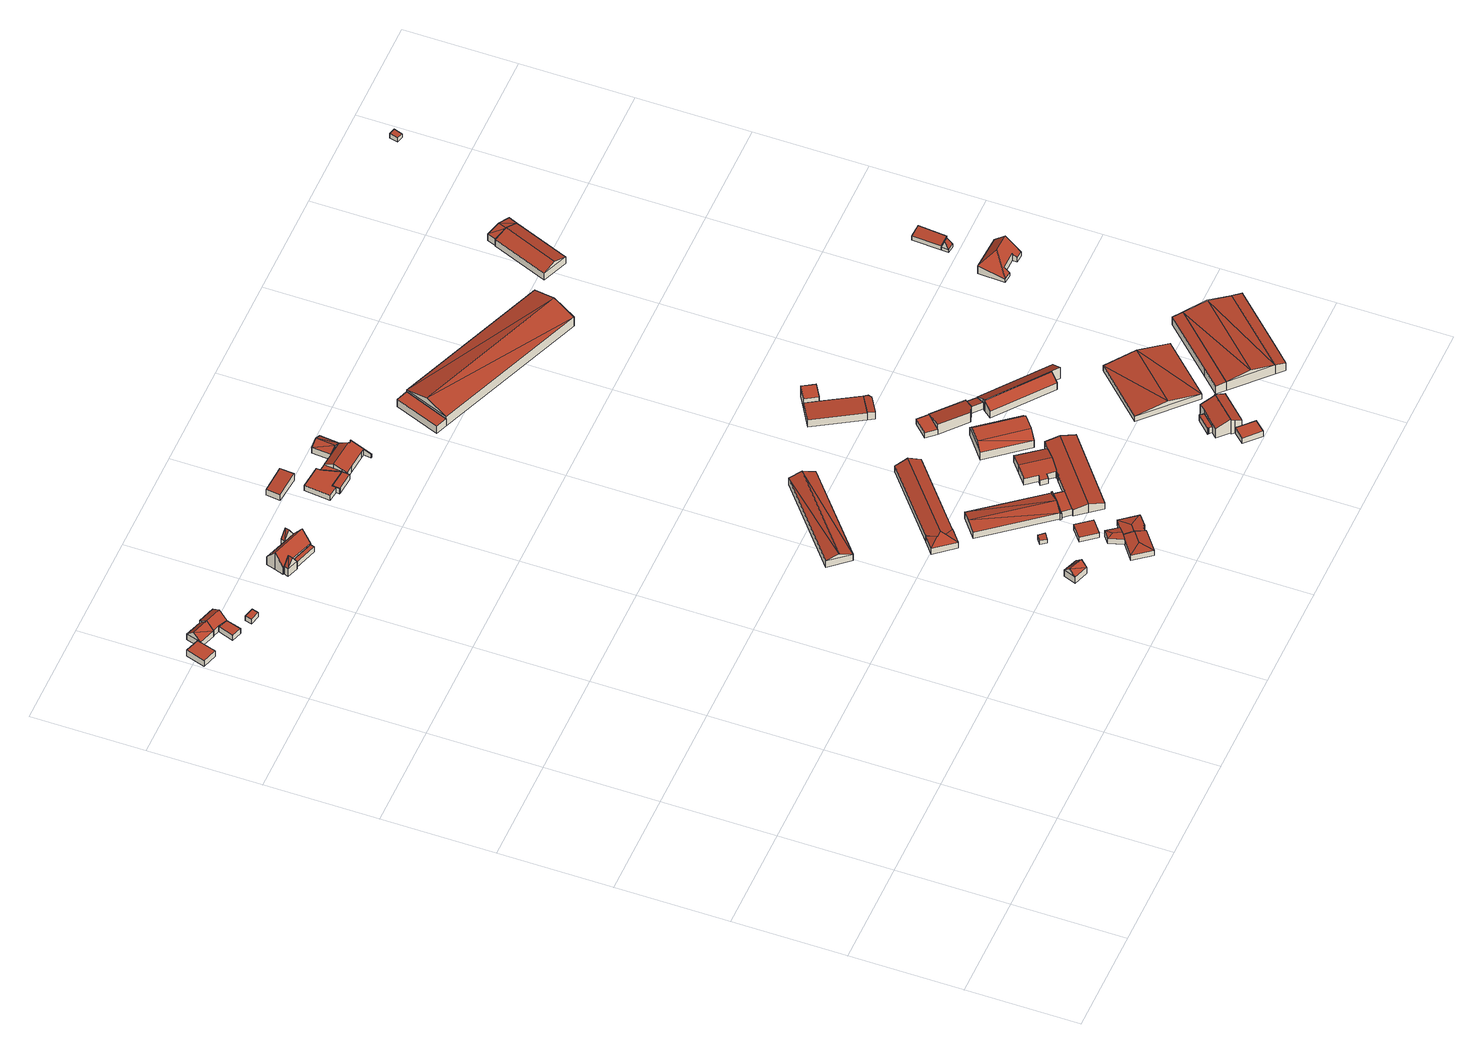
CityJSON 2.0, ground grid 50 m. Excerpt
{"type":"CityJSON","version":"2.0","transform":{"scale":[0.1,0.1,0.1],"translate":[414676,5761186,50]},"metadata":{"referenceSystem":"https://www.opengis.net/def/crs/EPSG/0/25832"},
"CityObjects":{
"building1":{"type":"Building","attributes":{"Gemeindeschluessel":"05570044","Geometrietyp2DReferenz":"3000","function":"31001_2460","roofType":"1000","measuredHeight":3.41},"geometry":[{"type":"Solid","lod":"2","boundaries":[[[[0,1,2,3]],[[4,5,1,0]],[[6,7,5,4]],[[8,9,7,6]],[[10,11,9,8]],[[3,2,11,10]],[[8,6,4,0,3,10]],[[1,5,7,9,11,2]]]],"semantics":{"surfaces":[{"type":"WallSurface"},{"type":"RoofSurface"},{"type":"GroundSurface"}],"values":[[0,0,0,0,0,0,1,2]]}}]},
"building2":{"type":"Building","attributes":{"Gemeindeschluessel":"05570044","Geometrietyp2DReferenz":"3000","function":"31001_1000","roofType":"5000","measuredHeight":6.59},"address":[{"country":"Germany","locality":"Telgte","thoroughfareNumber":"64","thoroughfareName":"August-Winkhaus-Straße"}],"geometry":[{"type":"Solid","lod":"2","boundaries":[[[[12,13,14,15]],[[16,17,13,12]],[[18,19,17,16]],[[20,21,19,18]],[[22,23,21,20]],[[15,14,23,22]],[[12,24,25,16]],[[25,24,18]],[[26,22,20,18,24]],[[26,24,12,15]],[[26,15,22]],[[25,18,16]],[[13,17,19,21,23,14]]]],"semantics":{"surfaces":[{"type":"WallSurface"},{"type":"RoofSurface"},{"type":"GroundSurface"}],"values":[[0,0,0,0,0,0,1,1,1,0,0,0,2]]}}]},
"building3":{"type":"Building","attributes":{"Gemeindeschluessel":"05570044","Geometrietyp2DReferenz":"3000","function":"31001_2460","roofType":"1000","measuredHeight":2.82},"geometry":[{"type":"Solid","lod":"2","boundaries":[[[[27,28,29,30]],[[31,32,28,27]],[[33,34,32,31]],[[30,29,34,33]],[[31,27,30,33]],[[28,32,34,29]]]],"semantics":{"surfaces":[{"type":"WallSurface"},{"type":"RoofSurface"},{"type":"GroundSurface"}],"values":[[0,0,0,0,1,2]]}}]},
"building4":{"type":"Building","attributes":{"Gemeindeschluessel":"05570044","Geometrietyp2DReferenz":"3000","function":"31001_1000","roofType":"5000","measuredHeight":6.32},"geometry":[{"type":"Solid","lod":"2","boundaries":[[[[35,36,37,18]],[[38,39,36,35]],[[31,40,39,38]],[[41,42,40,31]],[[18,37,42,41]],[[38,35,43,44]],[[31,44,43,18,41]],[[38,44,31]],[[18,43,35]],[[36,39,40,42,37]]]],"semantics":{"surfaces":[{"type":"WallSurface"},{"type":"RoofSurface"},{"type":"GroundSurface"}],"values":[[0,0,0,0,0,1,1,0,0,2]]}}]},
"building5":{"type":"Building","attributes":{"Gemeindeschluessel":"05570044","Geometrietyp2DReferenz":"3000","function":"31001_9998","roofType":"1000","measuredHeight":2.56},"geometry":[{"type":"Solid","lod":"2","boundaries":[[[[45,46,47,48]],[[49,50,46,45]],[[51,52,50,49]],[[48,47,52,51]],[[49,45,48,51]],[[46,50,52,47]]]],"semantics":{"surfaces":[{"type":"WallSurface"},{"type":"RoofSurface"},{"type":"GroundSurface"}],"values":[[0,0,0,0,1,2]]}}]},
"building6":{"type":"Building","attributes":{"Gemeindeschluessel":"05570044","Geometrietyp2DReferenz":"3000","function":"51009_1610","roofType":"1000","measuredHeight":3.06},"geometry":[{"type":"Solid","lod":"2","boundaries":[[[[53,54,55,56]],[[57,58,54,53]],[[59,60,58,57]],[[56,55,60,59]],[[57,53,56,59]],[[54,58,60,55]]]],"semantics":{"surfaces":[{"type":"WallSurface"},{"type":"RoofSurface"},{"type":"GroundSurface"}],"values":[[0,0,0,0,1,2]]}}]},
"building7":{"type":"Building","attributes":{"Gemeindeschluessel":"05570044","Geometrietyp2DReferenz":"3000","function":"31001_1000"},"address":[{"country":"Germany","locality":"Telgte","thoroughfareNumber":"62","thoroughfareName":"August-Winkhaus-Straße"}],"children":["building7-1","building7-2","building7-3"]},
"building7-1":{"type":"BuildingPart","attributes":{"roofType":"3100","measuredHeight":8.66},"parents":["building7"],"geometry":[{"type":"Solid","lod":"2","boundaries":[[[[61,62,63,64]],[[65,66,62,61]],[[67,68,66,65]],[[61,69,65]],[[67,70,64]],[[64,70,69]],[[69,61,64]],[[70,67,65]],[[65,69,70]],[[62,66,68,63]],[[68,67,64,63]]]],"semantics":{"surfaces":[{"type":"WallSurface"},{"type":"RoofSurface"},{"type":"GroundSurface"},{"type":"ClosureSurface"}],"values":[[0,0,0,0,0,1,1,1,1,2,3]]}}]},
"building7-2":{"type":"BuildingPart","attributes":{"roofType":"3100","measuredHeight":8.76},"parents":["building7"],"geometry":[{"type":"Solid","lod":"2","boundaries":[[[[71,72,73,74]],[[75,76,72,71]],[[77,78,79,76,75]],[[73,80,74]],[[81,71,74]],[[74,82,81]],[[75,81,82]],[[82,77,75]],[[81,75,71]],[[74,77,82]],[[72,76,79,73]],[[78,77,74,80]],[[73,79,78,80]]]],"semantics":{"surfaces":[{"type":"WallSurface"},{"type":"RoofSurface"},{"type":"GroundSurface"},{"type":"ClosureSurface"}],"values":[[0,0,0,0,1,1,1,1,0,0,2,0,3]]}}]},
"building7-3":{"type":"BuildingPart","attributes":{"roofType":"3100","measuredHeight":9.69},"parents":["building7"],"geometry":[{"type":"Solid","lod":"2","boundaries":[[[[83,84,68,67]],[[85,86,84,83]],[[87,88,86,85]],[[80,73,88,87]],[[89,90,79,78]],[[91,92,90,89]],[[93,94,92,91]],[[95,63,94,93]],[[64,63,95]],[[89,78,80,87,85,91]],[[83,67,64,95,93,91,85]],[[68,84,86,88,73,79,90,92,94,63]],[[68,63,64,67]],[[73,80,78,79]]]],"semantics":{"surfaces":[{"type":"WallSurface"},{"type":"RoofSurface"},{"type":"GroundSurface"},{"type":"ClosureSurface"}],"values":[[0,0,0,0,0,0,0,0,0,1,1,2,3,3]]}}]},
"building8":{"type":"Building","attributes":{"Gemeindeschluessel":"05570044","Geometrietyp2DReferenz":"3000","function":"31001_9998","roofType":"3100","measuredHeight":6.33},"geometry":[{"type":"Solid","lod":"2","boundaries":[[[[96,97,98,99]],[[100,101,97,96]],[[102,103,101,100]],[[99,98,103,102]],[[96,104,100]],[[102,105,99]],[[104,96,99]],[[99,105,104]],[[100,104,105]],[[105,102,100]],[[97,101,103,98]]]],"semantics":{"surfaces":[{"type":"WallSurface"},{"type":"RoofSurface"},{"type":"GroundSurface"}],"values":[[0,0,0,0,0,0,1,1,1,1,2]]}}]},
"building9":{"type":"Building","attributes":{"Gemeindeschluessel":"05570044","Geometrietyp2DReferenz":"3000","function":"31001_2700","roofType":"2100","measuredHeight":2.49},"geometry":[{"type":"Solid","lod":"2","boundaries":[[[[106,107,108,109]],[[110,111,107,106]],[[112,113,111,110]],[[109,108,113,112]],[[110,106,109,112]],[[107,111,113,108]]]],"semantics":{"surfaces":[{"type":"WallSurface"},{"type":"RoofSurface"},{"type":"GroundSurface"}],"values":[[0,0,0,0,1,2]]}}]},
"building10":{"type":"Building","attributes":{"Gemeindeschluessel":"05570044","Geometrietyp2DReferenz":"3000","function":"31001_2700","roofType":"3100","measuredHeight":5.99},"geometry":[{"type":"Solid","lod":"2","boundaries":[[[[114,115,116,117]],[[118,119,115,114]],[[120,121,119,118]],[[117,116,121,120]],[[114,122,118]],[[120,123,117]],[[123,122,114]],[[114,117,123]],[[120,118,122]],[[122,123,120]],[[115,119,121,116]]]],"semantics":{"surfaces":[{"type":"WallSurface"},{"type":"RoofSurface"},{"type":"GroundSurface"}],"values":[[0,0,0,0,0,0,1,1,1,1,2]]}}]},
"building11":{"type":"Building","attributes":{"Gemeindeschluessel":"05570044","Geometrietyp2DReferenz":"3000","function":"51009_1611","roofType":"2100","measuredHeight":4.03},"geometry":[{"type":"Solid","lod":"2","boundaries":[[[[124,125,126,127]],[[128,129,125,124]],[[130,131,129,128]],[[127,126,131,130]],[[128,124,127,130]],[[125,129,131,126]]]],"semantics":{"surfaces":[{"type":"WallSurface"},{"type":"RoofSurface"},{"type":"GroundSurface"}],"values":[[0,0,0,0,1,2]]}}]},
"building12":{"type":"Building","attributes":{"Gemeindeschluessel":"05570044","Geometrietyp2DReferenz":"3000","function":"31001_1000"},"children":["building12-1","building12-2","building12-3"]},
"building12-1":{"type":"BuildingPart","attributes":{"roofType":"5000","measuredHeight":3.95},"parents":["building12"],"geometry":[{"type":"Solid","lod":"2","boundaries":[[[[132,133,134,135]],[[136,137,133,132]],[[138,139,137,136]],[[140,141,142,143]],[[144,145,141,140]],[[146,147,145,144]],[[148,149,147,146]],[[135,134,149,148]],[[140,150,144]],[[143,151,152,150,140]],[[153,154,138,136,132,135,148,146,144,150,152]],[[133,137,139,155,156,157,142,141,145,147,149,134]],[[155,154,153,152,156]],[[139,138,154,155]],[[152,151,157,156]],[[142,157,151,143]]]],"semantics":{"surfaces":[{"type":"WallSurface"},{"type":"RoofSurface"},{"type":"GroundSurface"},{"type":"ClosureSurface"}],"values":[[0,0,0,0,0,0,0,0,1,1,1,2,3,3,3,3]]}}]},
"building12-2":{"type":"BuildingPart","attributes":{"roofType":"5000","measuredHeight":3.8},"parents":["building12"],"geometry":[{"type":"Solid","lod":"2","boundaries":[[[[158,159,160,161]],[[162,163,159,158]],[[143,142,163,162]],[[143,162,164,165]],[[162,158,164]],[[161,165,164,158]],[[165,161,151,143]],[[159,163,142,157,160]],[[142,143,151,157]],[[160,157,151,161]]]],"semantics":{"surfaces":[{"type":"WallSurface"},{"type":"RoofSurface"},{"type":"GroundSurface"},{"type":"ClosureSurface"}],"values":[[0,0,0,1,1,1,0,2,3,3]]}}]},
"building12-3":{"type":"BuildingPart","attributes":{"roofType":"5000","measuredHeight":3.94},"parents":["building12"],"geometry":[{"type":"Solid","lod":"2","boundaries":[[[[166,167,139,138,168]],[[169,170,167,166]],[[171,172,170,169]],[[173,160,172,171]],[[161,160,173]],[[169,174,171]],[[166,168,154,174,169]],[[153,152,151,161,173,171,174,154]],[[156,155,139,167,170,172,160,157]],[[156,152,153,154,155]],[[157,151,152,156]],[[138,154,168]],[[154,138,139,155]],[[161,151,157,160]]]],"semantics":{"surfaces":[{"type":"WallSurface"},{"type":"RoofSurface"},{"type":"GroundSurface"},{"type":"ClosureSurface"}],"values":[[0,0,0,0,0,1,1,1,2,3,3,0,3,3]]}}]},
"building13":{"type":"Building","attributes":{"Gemeindeschluessel":"05570044","Geometrietyp2DReferenz":"3000","function":"31001_2460","roofType":"1000","measuredHeight":3.07},"geometry":[{"type":"Solid","lod":"2","boundaries":[[[[175,176,177,178]],[[179,180,176,175]],[[181,182,180,179]],[[183,184,182,181]],[[185,186,184,183]],[[187,188,186,185]],[[189,190,188,187]],[[191,192,190,189]],[[178,177,192,191]],[[189,187,185,183,181,179,175,178,191]],[[176,180,182,184,186,188,190,192,177]]]],"semantics":{"surfaces":[{"type":"WallSurface"},{"type":"RoofSurface"},{"type":"GroundSurface"}],"values":[[0,0,0,0,0,0,0,0,0,1,2]]}}]},
"building14":{"type":"Building","attributes":{"Gemeindeschluessel":"05570044","Geometrietyp2DReferenz":"3000","function":"31001_9998","roofType":"1000","measuredHeight":2.88},"geometry":[{"type":"Solid","lod":"2","boundaries":[[[[193,194,195,196]],[[197,198,194,193]],[[199,200,198,197]],[[201,202,200,199]],[[196,195,202,201]],[[199,197,193,196,201]],[[194,198,200,202,195]]]],"semantics":{"surfaces":[{"type":"WallSurface"},{"type":"RoofSurface"},{"type":"GroundSurface"}],"values":[[0,0,0,0,0,1,2]]}}]},
"building15":{"type":"Building","attributes":{"Gemeindeschluessel":"05570044","Geometrietyp2DReferenz":"3000","function":"31001_2460","roofType":"2100","measuredHeight":3.05},"geometry":[{"type":"Solid","lod":"2","boundaries":[[[[203,204,205,206]],[[207,208,204,203]],[[209,210,208,207]],[[206,205,210,209]],[[207,203,206,209]],[[204,208,210,205]]]],"semantics":{"surfaces":[{"type":"WallSurface"},{"type":"RoofSurface"},{"type":"GroundSurface"}],"values":[[0,0,0,0,1,2]]}}]},
"building16":{"type":"Building","attributes":{"Gemeindeschluessel":"05570044","Geometrietyp2DReferenz":"3000","function":"31001_3050","roofType":"5000","measuredHeight":4.79},"geometry":[{"type":"Solid","lod":"2","boundaries":[[[[211,212,213,214]],[[215,216,212,211]],[[217,218,216,215]],[[219,220,218,217]],[[221,222,220,219]],[[223,224,222,221]],[[225,226,224,223]],[[227,228,226,225]],[[229,230,228,227]],[[214,213,230,229]],[[217,214,231]],[[217,231,232]],[[232,219,217]],[[211,214,217]],[[217,215,211]],[[227,225,223]],[[229,227,223]],[[231,229,223]],[[231,223,221]],[[221,232,231]],[[229,231,214]],[[219,232,221]],[[212,216,218,220,222,224,226,228,230,213]]]],"semantics":{"surfaces":[{"type":"WallSurface"},{"type":"RoofSurface"},{"type":"GroundSurface"}],"values":[[0,0,0,0,0,0,0,0,0,0,1,1,1,1,1,1,1,1,1,1,0,0,2]]}}]},
"building17":{"type":"Building","attributes":{"Gemeindeschluessel":"05570044","Geometrietyp2DReferenz":"3000","function":"31001_2700","roofType":"5000","measuredHeight":6.03},"geometry":[{"type":"Solid","lod":"2","boundaries":[[[[233,234,235,236]],[[237,238,234,233]],[[239,240,238,237]],[[241,242,240,239]],[[243,244,242,241]],[[245,246,244,243]],[[247,248,246,245]],[[236,235,248,247]],[[247,245,249]],[[250,251,252,249,245,243,253]],[[243,241,253]],[[253,241,239,250]],[[251,250,239,237,254]],[[237,233,254]],[[251,254,233,236,252]],[[252,236,247,249]],[[234,238,240,242,244,246,248,235]]]],"semantics":{"surfaces":[{"type":"WallSurface"},{"type":"RoofSurface"},{"type":"GroundSurface"}],"values":[[0,0,0,0,0,0,0,0,1,1,1,1,1,0,1,1,2]]}}]},
"building18":{"type":"Building","attributes":{"Gemeindeschluessel":"05570044","Geometrietyp2DReferenz":"3000","function":"31001_1000"},"address":[{"country":"Germany","locality":"Telgte","thoroughfareNumber":"60","thoroughfareName":"August-Winkhaus-Straße"}],"children":["building18-1","building18-2","building18-3"]},
"building18-1":{"type":"BuildingPart","attributes":{"roofType":"1000","measuredHeight":3.08},"parents":["building18"],"geometry":[{"type":"Solid","lod":"2","boundaries":[[[[255,256,257,258]],[[259,260,256,255]],[[255,258,261,259]],[[256,260,262,257]],[[262,261,258,257]],[[260,259,261,262]]]],"semantics":{"surfaces":[{"type":"WallSurface"},{"type":"RoofSurface"},{"type":"GroundSurface"},{"type":"ClosureSurface"}],"values":[[0,0,1,2,3,3]]}}]},
"building18-2":{"type":"BuildingPart","attributes":{"roofType":"3100","measuredHeight":5.7},"parents":["building18"],"geometry":[{"type":"Solid","lod":"2","boundaries":[[[[263,264,265,266]],[[267,268,264,263]],[[269,270,268,267]],[[271,272,270,269]],[[273,274,272,271]],[[275,276,274,273]],[[277,278,276,275]],[[279,280,278,277]],[[281,258,257,280,279]],[[282,283,284,260,259,285]],[[286,287,288,289,290]],[[291,292,287,286]],[[293,294,292,291]],[[266,265,294,293]],[[290,295,296,282,285,297,286]],[[281,279,277,275,273,271,269,267,263,266,293,291,286,297]],[[264,268,270,272,274,276,278,280,257,262,260,284,288,287,292,294,265]],[[258,281,297,261]],[[257,258,261,262]],[[259,261,297,285]],[[261,259,260,262]],[[295,290,289]],[[282,296,283]],[[288,284,283,289]],[[283,296,295,289]]]],"semantics":{"surfaces":[{"type":"WallSurface"},{"type":"RoofSurface"},{"type":"GroundSurface"},{"type":"ClosureSurface"}],"values":[[0,0,0,0,0,0,0,0,0,0,0,0,0,0,1,1,2,0,3,0,3,0,0,3,3]]}}]},
"building18-3":{"type":"BuildingPart","attributes":{"roofType":"3100","measuredHeight":5.24},"parents":["building18"],"geometry":[{"type":"Solid","lod":"2","boundaries":[[[[298,299,284,283]],[[300,301,299,298]],[[289,288,301,300]],[[298,302,300]],[[303,302,298]],[[298,283,296,303]],[[289,300,302]],[[302,303,295,289]],[[299,301,288,284]],[[288,289,283,284]],[[296,295,303]],[[296,283,289,295]]]],"semantics":{"surfaces":[{"type":"WallSurface"},{"type":"RoofSurface"},{"type":"GroundSurface"},{"type":"ClosureSurface"}],"values":[[0,0,0,0,1,1,1,1,2,3,0,3]]}}]},
"building19":{"type":"Building","attributes":{"Gemeindeschluessel":"05570044","Geometrietyp2DReferenz":"3000","function":"31001_3050"},"children":["building19-1","building19-2","building19-3"]},
"building19-1":{"type":"BuildingPart","attributes":{"roofType":"3100","measuredHeight":4.88},"parents":["building19"],"geometry":[{"type":"Solid","lod":"2","boundaries":[[[[304,305,306,307,308]],[[309,310,305,304]],[[311,312,313,310,309]],[[314,315,316]],[[317,318,314,316]],[[319,320,318,317]],[[321,322,320,319]],[[323,324,322,321]],[[325,326,324,323]],[[327,328,326,325]],[[329,330,331,328,327]],[[323,321,319,325]],[[317,316,332,333,334,311,309,304,308,329,327,325,319]],[[305,310,313,335,314,318,320,322,324,326,328,331,306]],[[332,316,315]],[[312,311,334]],[[313,312,334,333,335]],[[314,335,333,332,315]],[[330,329,308,307]],[[306,331,330,307]]]],"semantics":{"surfaces":[{"type":"WallSurface"},{"type":"RoofSurface"},{"type":"GroundSurface"},{"type":"ClosureSurface"}],"values":[[0,0,0,0,0,0,0,0,0,0,0,1,1,2,0,0,3,3,0,3]]}}]},
"building19-2":{"type":"BuildingPart","attributes":{"roofType":"1000","measuredHeight":3.38},"parents":["building19"],"geometry":[{"type":"Solid","lod":"2","boundaries":[[[[336,230,213,337]],[[338,305,230,336]],[[307,306,305,338]],[[337,213,331,330]],[[307,338,336,337,330]],[[230,305,306,331,213]],[[306,307,330,331]]]],"semantics":{"surfaces":[{"type":"WallSurface"},{"type":"RoofSurface"},{"type":"GroundSurface"},{"type":"ClosureSurface"}],"values":[[0,0,0,0,1,2,3]]}}]},
"building19-3":{"type":"BuildingPart","attributes":{"roofType":"3100","measuredHeight":4.85},"parents":["building19"],"geometry":[{"type":"Solid","lod":"2","boundaries":[[[[339,310,313,312]],[[340,341,310,339]],[[342,343,341,340]],[[344,345,343,342]],[[346,347,345,344]],[[348,349,347,346]],[[350,351,349,348]],[[352,353,351,350]],[[354,355,353,352]],[[356,357,355,354]],[[358,359,357,356]],[[360,361,359,358]],[[315,314,361,360]],[[356,354,352,350,348,346,344,342,340,339,312,334,362,358]],[[332,315,360,358,362]],[[313,310,341,343,345,347,349,351,353,355,357,359,361,314,335]],[[333,362,334]],[[313,335,333,334,312]],[[332,362,333]],[[315,332,333,335,314]]]],"semantics":{"surfaces":[{"type":"WallSurface"},{"type":"RoofSurface"},{"type":"GroundSurface"},{"type":"ClosureSurface"}],"values":[[0,0,0,0,0,0,0,0,0,0,0,0,0,1,1,2,0,3,0,3]]}}]},
"building20":{"type":"Building","attributes":{"Gemeindeschluessel":"05570044","Geometrietyp2DReferenz":"3000","function":"51009_1610","roofType":"1000","measuredHeight":4.1},"geometry":[{"type":"Solid","lod":"2","boundaries":[[[[363,364,365,366]],[[367,368,364,363]],[[369,370,368,367]],[[366,365,370,369]],[[367,363,366,369]],[[364,368,370,365]]]],"semantics":{"surfaces":[{"type":"WallSurface"},{"type":"RoofSurface"},{"type":"GroundSurface"}],"values":[[0,0,0,0,1,2]]}}]},
"building21":{"type":"Building","attributes":{"Gemeindeschluessel":"05570044","Geometrietyp2DReferenz":"3000","function":"31001_2700","roofType":"9999","measuredHeight":7.47},"geometry":[{"type":"Solid","lod":"2","boundaries":[[[[371,372,373,374]],[[375,376,372,371]],[[377,378,376,375]],[[374,373,378,377]],[[379,371,374]],[[374,380,379]],[[371,379,381,375]],[[375,381,382]],[[382,377,375]],[[377,382,380,374]],[[379,380,382,381]],[[372,376,378,373]]]],"semantics":{"surfaces":[{"type":"WallSurface"},{"type":"RoofSurface"},{"type":"GroundSurface"}],"values":[[0,0,0,0,1,1,0,1,1,0,1,2]]}}]},
"building22":{"type":"Building","attributes":{"Gemeindeschluessel":"05570044","Geometrietyp2DReferenz":"3000","function":"31001_2700","roofType":"1000","measuredHeight":2.94},"geometry":[{"type":"Solid","lod":"2","boundaries":[[[[383,384,385,386]],[[387,388,384,383]],[[389,390,388,387]],[[386,385,390,389]],[[387,383,386,389]],[[384,388,390,385]]]],"semantics":{"surfaces":[{"type":"WallSurface"},{"type":"RoofSurface"},{"type":"GroundSurface"}],"values":[[0,0,0,0,1,2]]}}]},
"building23":{"type":"Building","attributes":{"Gemeindeschluessel":"05570044","Geometrietyp2DReferenz":"3000","function":"31001_2700","roofType":"2100","measuredHeight":4.25},"geometry":[{"type":"Solid","lod":"2","boundaries":[[[[391,392,393,394]],[[395,396,392,391]],[[397,398,396,395]],[[399,400,398,397]],[[394,393,400,399]],[[397,395,391,394,399]],[[392,396,398,400,393]]]],"semantics":{"surfaces":[{"type":"WallSurface"},{"type":"RoofSurface"},{"type":"GroundSurface"}],"values":[[0,0,0,0,0,1,2]]}}]},
"building24":{"type":"Building","attributes":{"Gemeindeschluessel":"05570044","Geometrietyp2DReferenz":"3000","function":"31001_2700","roofType":"2100","measuredHeight":5.75},"geometry":[{"type":"Solid","lod":"2","boundaries":[[[[401,390,385,402]],[[403,404,390,401]],[[405,406,404,403]],[[407,408,406,405]],[[409,410,408,407]],[[402,385,410,409]],[[407,405,403,401,402,409]],[[390,404,406,408,410,385]]]],"semantics":{"surfaces":[{"type":"WallSurface"},{"type":"RoofSurface"},{"type":"GroundSurface"}],"values":[[0,0,0,0,0,0,1,2]]}}]},
"building25":{"type":"Building","attributes":{"Gemeindeschluessel":"05570044","Geometrietyp2DReferenz":"3000","function":"31001_2700","roofType":"2100","measuredHeight":4.27},"geometry":[{"type":"Solid","lod":"2","boundaries":[[[[411,400,412,413]],[[397,398,400,411]],[[414,415,398,397]],[[416,417,415,414]],[[413,412,417,416]],[[414,397,411,413,416]],[[400,398,415,417,412]]]],"semantics":{"surfaces":[{"type":"WallSurface"},{"type":"RoofSurface"},{"type":"GroundSurface"}],"values":[[0,0,0,0,0,1,2]]}}]},
"building26":{"type":"Building","attributes":{"Gemeindeschluessel":"05570044","Geometrietyp2DReferenz":"3000","function":"31001_9998","roofType":"1000","measuredHeight":3.1},"geometry":[{"type":"Solid","lod":"2","boundaries":[[[[418,419,420,421]],[[422,423,419,418]],[[424,425,423,422]],[[426,427,425,424]],[[421,420,427,426]],[[424,422,418,421,426]],[[419,423,425,427,420]]]],"semantics":{"surfaces":[{"type":"WallSurface"},{"type":"RoofSurface"},{"type":"GroundSurface"}],"values":[[0,0,0,0,0,1,2]]}}]},
"building27":{"type":"Building","attributes":{"Gemeindeschluessel":"05570044","Geometrietyp2DReferenz":"3000","function":"31001_2700","roofType":"1000","measuredHeight":5.97},"geometry":[{"type":"Solid","lod":"2","boundaries":[[[[428,429,430,431]],[[432,433,429,428]],[[434,435,433,432]],[[431,430,435,434]],[[434,432,428,431]],[[429,433,435,430]]]],"semantics":{"surfaces":[{"type":"WallSurface"},{"type":"RoofSurface"},{"type":"GroundSurface"}],"values":[[0,0,0,0,1,2]]}}]},
"building28":{"type":"Building","attributes":{"Gemeindeschluessel":"05570044","Geometrietyp2DReferenz":"3000","function":"31001_2700","roofType":"2100","measuredHeight":3.79},"geometry":[{"type":"Solid","lod":"2","boundaries":[[[[436,437,438,439]],[[440,441,437,436]],[[442,443,441,440]],[[444,445,443,442]],[[439,438,445,444]],[[442,440,436,439,444]],[[437,441,443,445,438]]]],"semantics":{"surfaces":[{"type":"WallSurface"},{"type":"RoofSurface"},{"type":"GroundSurface"}],"values":[[0,0,0,0,0,1,2]]}}]},
"building29":{"type":"Building","attributes":{"Gemeindeschluessel":"05570044","Geometrietyp2DReferenz":"3000","function":"31001_2000"},"address":[{"country":"Germany","locality":"Telgte","thoroughfareNumber":"35","thoroughfareName":"Kiebitzpohl"}],"children":["building29-1","building29-2","building29-3"]},
"building29-1":{"type":"BuildingPart","attributes":{"roofType":"1000","measuredHeight":3.46},"parents":["building29"],"geometry":[{"type":"Solid","lod":"2","boundaries":[[[[446,447,448,449]],[[450,451,447,446]],[[452,453,451,450]],[[454,455,456,457]],[[458,459,455,454]],[[460,461,459,458]],[[449,448,461,460]],[[458,454,457,452,450,446,449,460]],[[447,451,453,456,455,459,461,448]],[[453,452,457,456]]]],"semantics":{"surfaces":[{"type":"WallSurface"},{"type":"RoofSurface"},{"type":"GroundSurface"},{"type":"ClosureSurface"}],"values":[[0,0,0,0,0,0,0,1,2,3]]}}]},
"building29-2":{"type":"BuildingPart","attributes":{"roofType":"2100","measuredHeight":7.88},"parents":["building29"],"geometry":[{"type":"Solid","lod":"2","boundaries":[[[[462,463,464,465]],[[466,467,463,462]],[[468,469,467,466]],[[470,471,469,468]],[[472,473,471,470]],[[468,466,462,465,474,472,470]],[[475,464,463,467,469,471,473]],[[475,474,465,464]],[[473,472,474,475]]]],"semantics":{"surfaces":[{"type":"WallSurface"},{"type":"RoofSurface"},{"type":"GroundSurface"},{"type":"ClosureSurface"}],"values":[[0,0,0,0,0,1,2,0,3]]}}]},
"building29-3":{"type":"BuildingPart","attributes":{"roofType":"2100","measuredHeight":8.11},"parents":["building29"],"geometry":[{"type":"Solid","lod":"2","boundaries":[[[[476,456,477,478]],[[457,456,476]],[[479,480,453,452,481]],[[482,475,480,479]],[[474,475,482]],[[478,477,473,472,483]],[[482,479,481,476,478,483]],[[456,453,480,475,473,477]],[[452,457,476,481]],[[453,456,457,452]],[[474,482,483,472]],[[475,474,472,473]]]],"semantics":{"surfaces":[{"type":"WallSurface"},{"type":"RoofSurface"},{"type":"GroundSurface"},{"type":"ClosureSurface"}],"values":[[0,0,0,0,0,0,1,2,0,3,0,3]]}}]},
"building30":{"type":"Building","attributes":{"Gemeindeschluessel":"05570044","Geometrietyp2DReferenz":"3000","function":"51009_1610","roofType":"2100","measuredHeight":6.47},"geometry":[{"type":"Solid","lod":"2","boundaries":[[[[484,485,486,487]],[[488,489,485,484]],[[490,491,489,488]],[[487,486,491,490]],[[488,484,487,490]],[[485,489,491,486]]]],"semantics":{"surfaces":[{"type":"WallSurface"},{"type":"RoofSurface"},{"type":"GroundSurface"}],"values":[[0,0,0,0,1,2]]}}]},
"building31":{"type":"Building","attributes":{"Gemeindeschluessel":"05570044","Geometrietyp2DReferenz":"3000","function":"31001_2700","roofType":"3100","measuredHeight":8.35},"address":[{"country":"Germany","locality":"Telgte","thoroughfareNumber":"32","thoroughfareName":"Kiebitzpohl"}],"geometry":[{"type":"Solid","lod":"2","boundaries":[[[[492,493,494,495]],[[496,497,493,492]],[[498,499,497,496]],[[495,494,499,498]],[[492,500,496]],[[498,501,495]],[[500,492,495]],[[495,501,500]],[[496,500,501]],[[501,498,496]],[[493,497,499,494]]]],"semantics":{"surfaces":[{"type":"WallSurface"},{"type":"RoofSurface"},{"type":"GroundSurface"}],"values":[[0,0,0,0,0,0,1,1,1,1,2]]}}]},
"building32":{"type":"Building","attributes":{"Gemeindeschluessel":"05570044","Geometrietyp2DReferenz":"3000","function":"31001_2700","roofType":"2100","measuredHeight":6.74},"geometry":[{"type":"Solid","lod":"2","boundaries":[[[[502,445,485,503]],[[504,443,445,502]],[[505,506,443,504]],[[507,508,506,505]],[[503,485,508,507]],[[505,504,502,503,507]],[[445,443,506,508,485]]]],"semantics":{"surfaces":[{"type":"WallSurface"},{"type":"RoofSurface"},{"type":"GroundSurface"}],"values":[[0,0,0,0,0,1,2]]}}]},
"building33":{"type":"Building","attributes":{"Gemeindeschluessel":"05570044","Geometrietyp2DReferenz":"3000","function":"31001_3050","roofType":"3100","measuredHeight":5.57},"geometry":[{"type":"Solid","lod":"2","boundaries":[[[[509,510,511,512]],[[513,514,510,509]],[[515,516,514,513]],[[512,511,516,515]],[[509,517,513]],[[515,518,512]],[[509,512,518]],[[518,517,509]],[[517,518,515]],[[515,513,517]],[[510,514,516,511]]]],"semantics":{"surfaces":[{"type":"WallSurface"},{"type":"RoofSurface"},{"type":"GroundSurface"}],"values":[[0,0,0,0,0,0,1,1,1,1,2]]}}]},
"building34":{"type":"Building","attributes":{"Gemeindeschluessel":"05570044","Geometrietyp2DReferenz":"3000","function":"31001_9998","roofType":"2100","measuredHeight":5.21},"geometry":[{"type":"Solid","lod":"2","boundaries":[[[[519,520,521,522]],[[523,524,520,519]],[[525,526,524,523]],[[527,528,526,525]],[[522,521,528,527]],[[525,523,519,522,527]],[[520,524,526,528,521]]]],"semantics":{"surfaces":[{"type":"WallSurface"},{"type":"RoofSurface"},{"type":"GroundSurface"}],"values":[[0,0,0,0,0,1,2]]}}]},
"building35":{"type":"Building","attributes":{"Gemeindeschluessel":"05570044","Geometrietyp2DReferenz":"3000","function":"31001_2700","roofType":"3100","measuredHeight":7.22},"geometry":[{"type":"Solid","lod":"2","boundaries":[[[[527,528,521,522]],[[529,530,528,527]],[[531,532,530,529]],[[522,521,532,531]],[[527,533,529]],[[531,534,522]],[[534,533,527]],[[527,522,534]],[[531,529,533]],[[533,534,531]],[[528,530,532,521]]]],"semantics":{"surfaces":[{"type":"WallSurface"},{"type":"RoofSurface"},{"type":"GroundSurface"}],"values":[[0,0,0,0,0,0,1,1,1,1,2]]}}]},
"building36":{"type":"Building","attributes":{"Gemeindeschluessel":"05570044","Geometrietyp2DReferenz":"3000","function":"31001_9998","roofType":"2100","measuredHeight":5.19},"geometry":[{"type":"Solid","lod":"2","boundaries":[[[[535,536,537,538]],[[539,540,536,535]],[[541,542,540,539]],[[543,544,542,541]],[[538,537,544,543]],[[541,539,535,538,543]],[[536,540,542,544,537]]]],"semantics":{"surfaces":[{"type":"WallSurface"},{"type":"RoofSurface"},{"type":"GroundSurface"}],"values":[[0,0,0,0,0,1,2]]}}]},
"building37":{"type":"Building","attributes":{"Gemeindeschluessel":"05570044","Geometrietyp2DReferenz":"3000","function":"31001_2700","roofType":"3100","measuredHeight":5.83},"geometry":[{"type":"Solid","lod":"2","boundaries":[[[[545,546,547,548]],[[549,550,546,545]],[[551,552,550,549]],[[548,547,552,551]],[[545,553,549]],[[551,554,548]],[[548,554,553,545]],[[549,553,554,551]],[[546,550,552,547]]]],"semantics":{"surfaces":[{"type":"WallSurface"},{"type":"RoofSurface"},{"type":"GroundSurface"}],"values":[[0,0,0,0,0,0,1,1,2]]}}]},
"building38":{"type":"Building","attributes":{"Gemeindeschluessel":"05570044","Geometrietyp2DReferenz":"3000","function":"51009_1610","roofType":"3100","measuredHeight":5.49},"geometry":[{"type":"Solid","lod":"2","boundaries":[[[[555,556,557,558]],[[559,560,556,555]],[[561,562,560,559]],[[558,557,562,561]],[[555,563,559]],[[561,564,558]],[[555,558,564]],[[564,563,555]],[[563,564,561]],[[561,559,563]],[[556,560,562,557]]]],"semantics":{"surfaces":[{"type":"WallSurface"},{"type":"RoofSurface"},{"type":"GroundSurface"}],"values":[[0,0,0,0,0,0,1,1,1,1,2]]}}]},
"building39":{"type":"Building","attributes":{"Gemeindeschluessel":"05570044","Geometrietyp2DReferenz":"3000","function":"31001_2700","roofType":"5000","measuredHeight":8.69},"geometry":[{"type":"Solid","lod":"2","boundaries":[[[[565,566,567,568]],[[569,570,566,565]],[[571,572,570,569]],[[573,574,572,571]],[[575,576,574,573]],[[577,578,576,575]],[[579,580,578,577]],[[568,567,580,579]],[[581,568,579,582]],[[577,575,573,571,569,583,581,582]],[[583,565,568,581]],[[577,582,579]],[[565,583,569]],[[566,570,572,574,576,578,580,567]]]],"semantics":{"surfaces":[{"type":"WallSurface"},{"type":"RoofSurface"},{"type":"GroundSurface"}],"values":[[0,0,0,0,0,0,0,0,1,1,1,0,0,2]]}}]},
"building40":{"type":"Building","attributes":{"Gemeindeschluessel":"05570044","Geometrietyp2DReferenz":"3000","function":"31001_2460"},"children":["building40-1","building40-2"]},
"building40-1":{"type":"BuildingPart","attributes":{"roofType":"5000","measuredHeight":6.01},"parents":["building40"],"geometry":[{"type":"Solid","lod":"2","boundaries":[[[[584,585,586,587]],[[588,589,585,584]],[[590,591,589,588]],[[590,588,592]],[[592,588,584,593]],[[584,587,593]],[[593,587,590,592]],[[585,589,591,586]],[[591,590,587,586]]]],"semantics":{"surfaces":[{"type":"WallSurface"},{"type":"RoofSurface"},{"type":"GroundSurface"},{"type":"ClosureSurface"}],"values":[[0,0,0,0,1,1,1,2,3]]}}]},
"building40-2":{"type":"BuildingPart","attributes":{"roofType":"2100","measuredHeight":2.82},"parents":["building40"],"geometry":[{"type":"Solid","lod":"2","boundaries":[[[[594,595,596,597]],[[598,599,595,594]],[[600,587,586,599,598]],[[597,596,591,590,601]],[[600,598,594,597,601]],[[595,599,586,591,596]],[[590,587,600,601]],[[591,586,587,590]]]],"semantics":{"surfaces":[{"type":"WallSurface"},{"type":"RoofSurface"},{"type":"GroundSurface"},{"type":"ClosureSurface"}],"values":[[0,0,0,0,1,2,0,3]]}}]},
"building41":{"type":"Building","attributes":{"Gemeindeschluessel":"05570044","Geometrietyp2DReferenz":"3000","function":"31001_9998","roofType":"2100","measuredHeight":2.67},"geometry":[{"type":"Solid","lod":"2","boundaries":[[[[602,603,604,605]],[[606,607,603,602]],[[608,609,607,606]],[[605,604,609,608]],[[606,602,605,608]],[[603,607,609,604]]]],"semantics":{"surfaces":[{"type":"WallSurface"},{"type":"RoofSurface"},{"type":"GroundSurface"}],"values":[[0,0,0,0,1,2]]}}]}
},
"vertices":[
[37,3541,37],[37,3541,3],[9,3455,3],[9,3455,37],[102,3519,37],[102,3519,3],[97,3505,37],[97,3505,3],[98,3504,37],[98,3504,3],[76,3433,37],[76,3433,3],
[119,3572,36],[119,3572,5],[102,3519,5],[102,3519,36],[195,3548,36],[195,3548,5],[174,3480,36],[174,3480,5],[98,3504,36],[98,3504,5],[97,3505,36],[97,3505,5],[108,3538,71],[185,3514,71],[102,3519,51],
[206,3470,33],[206,3470,5],[182,3401,5],[182,3401,33],[249,3453,33],[249,3453,5],[228,3386,33],[228,3386,5],
[195,3548,48],[195,3548,6],[174,3480,6],[272,3523,48],[272,3523,6],[249,3453,6],[206,3470,36],[206,3470,6],[185,3514,69],[261,3490,69],
[347,3383,29],[347,3383,3],[302,3395,3],[302,3395,29],[339,3354,29],[339,3354,3],[294,3365,29],[294,3365,3],
[744,3292,44],[744,3292,13],[639,3327,13],[639,3327,44],[738,3273,44],[738,3273,13],[632,3308,44],[632,3308,13],
[632,3305,52],[632,3305,9],[639,3327,9],[639,3327,52],[581,3322,52],[581,3322,9],[588,3343,52],[588,3343,9],[606,3314,96],[613,3335,96],
[721,3409,53],[721,3409,9],[715,3390,9],[715,3390,53],[771,3393,53],[771,3393,9],[765,3374,53],[765,3374,52],[765,3374,9],[715,3390,52],[746,3401,97],[740,3382,97],
[583,3345,52],[583,3345,9],[596,3385,106],[596,3385,9],[610,3425,52],[610,3425,9],[770,3372,52],[770,3372,9],[757,3332,106],[757,3332,9],[744,3292,52],[744,3292,9],[639,3327,53],
[1786,433,47],[1786,433,12],[1721,457,12],[1721,457,47],[1767,379,47],[1767,379,12],[1701,403,47],[1701,403,12],[1777,406,75],[1711,430,75],
[1871,631,34],[1871,631,9],[1848,612,9],[1848,612,30],[1891,606,34],[1891,606,9],[1866,588,30],[1866,588,9],
[1779,1660,47],[1779,1660,10],[1416,1357,10],[1416,1357,47],[1852,1572,47],[1852,1572,10],[1490,1269,47],[1490,1269,10],[1815,1616,70],[1453,1313,70],
[952,3504,40],[952,3504,7],[1073,3492,7],[1073,3492,48],[959,3568,40],[959,3568,7],[1079,3557,48],[1079,3557,7],
[2055,246,45],[2055,246,14],[2065,254,14],[2065,254,45],[2052,249,45],[2052,249,14],[2041,240,45],[2041,240,14],[2053,364,45],[2053,364,14],[2020,339,14],[2020,339,45],[2109,292,45],[2109,292,14],[2112,288,44],[2112,288,14],[2067,252,44],[2067,252,14],[2044,300,53],[1988,314,45],[2014,277,53],[2015,276,53],[2016,274,53],[2016,274,14],[2014,277,14],[1988,314,14],
[1946,362,45],[1946,362,14],[1966,297,14],[1966,297,45],[1981,389,45],[1981,389,14],[1976,352,50],[1994,318,52],
[2044,235,45],[2044,235,14],[2041,240,46],[1955,166,45],[1955,166,14],[1895,242,45],[1895,242,14],[1966,297,44],[1964,234,53],
[1069,3296,42],[1069,3296,12],[1071,3296,12],[1071,3296,42],[1070,3313,42],[1070,3313,12],[1023,3318,42],[1023,3318,12],[1035,3434,42],[1035,3434,12],[1138,3424,42],[1138,3424,12],[1136,3405,42],[1136,3405,12],[1158,3322,42],[1158,3322,12],[1073,3330,42],[1073,3330,12],
[1071,3296,43],[1071,3296,14],[1155,3288,14],[1155,3288,43],[1073,3330,43],[1073,3330,14],[1158,3322,43],[1158,3322,14],[1156,3300,43],[1156,3300,14],
[1971,516,41],[1971,516,11],[1915,470,11],[1915,470,37],[2023,451,41],[2023,451,11],[1967,406,37],[1967,406,11],
[2002,581,46],[2002,581,11],[2010,588,11],[2010,588,46],[1998,585,46],[1998,585,11],[2003,588,46],[2003,588,11],[1777,869,46],[1777,869,11],[1867,941,46],[1867,941,11],[2092,660,46],[2092,660,11],[2096,663,46],[2096,663,11],[2099,659,46],[2099,659,11],[2091,653,46],[2091,653,11],[2051,621,59],[1823,906,59],
[1998,1293,45],[1998,1293,11],[1693,1038,11],[1693,1038,45],[2069,1208,45],[2069,1208,11],[1763,953,45],[1763,953,11],[1764,952,45],[1764,952,11],[1707,905,45],[1707,905,11],[1636,992,45],[1636,992,11],[1692,1038,45],[1692,1038,11],[1689,987,63],[1712,961,64],[1714,984,71],[1689,986,63],[1712,960,64],[2034,1251,71],
[1136,3405,44],[1136,3405,13],[1158,3322,13],[1158,3322,44],[1165,3402,44],[1165,3402,13],[1161,3358,44],[1161,3358,13],
[1306,3343,70],[1306,3343,13],[1303,3344,13],[1303,3344,70],[1298,3252,32],[1298,3252,13],[1296,3252,32],[1296,3252,13],[1298,3286,46],[1298,3286,13],[1283,3288,46],[1283,3288,13],[1196,3296,46],[1196,3296,13],[1159,3299,46],[1159,3299,13],[1156,3300,46],[1156,3300,13],[1158,3322,55],[1225,3396,46],[1225,3396,45],[1225,3396,13],[1165,3402,46],[1292,3346,70],[1292,3346,13],[1296,3389,13],[1296,3389,45],[1296,3389,46],[1292,3343,69],[1292,3343,13],[1303,3343,69],[1303,3343,13],[1295,3389,46],[1227,3396,46],[1161,3358,70],
[1233,3482,45],[1233,3482,13],[1304,3475,45],[1304,3475,13],[1269,3479,65],[1261,3393,65],
[2121,615,46],[2121,615,11],[2121,614,11],[2121,614,45],[2121,614,46],[2189,669,46],[2189,669,11],[2189,668,46],[2189,668,40],[2189,668,11],[2310,765,11],[2310,765,45],[2310,765,46],[2339,788,46],[2339,788,11],[2380,737,60],[2380,737,11],[2421,685,46],[2421,685,11],[2119,443,46],[2119,443,11],[2078,495,60],[2078,495,11],[2037,546,46],[2037,546,11],[2041,550,46],[2041,550,45],[2041,550,11],[2306,761,46],[2258,723,46],[2210,685,46],[2258,723,11],
[2091,653,45],[2010,588,45],[2121,615,45],
[2189,669,40],[2206,683,45],[2206,683,11],[2204,684,45],[2204,684,11],[2206,686,45],[2206,686,11],[2181,716,45],[2181,716,11],[2163,702,40],[2163,702,11],[2143,728,40],[2143,728,11],[2160,742,45],[2160,742,11],[2121,791,45],[2121,791,11],[2123,792,45],[2123,792,11],[2173,832,59],[2173,832,11],[2224,873,45],[2224,873,11],[2258,723,59],
[1652,3242,46],[1652,3242,5],[1600,3262,5],[1600,3262,46],[1573,3042,46],[1573,3042,5],[1521,3062,46],[1521,3062,5],
[2435,917,52],[2435,917,10],[2295,1090,10],[2295,1090,52],[2324,827,52],[2324,827,10],[2184,1001,52],[2184,1001,10],[2408,895,85],[2268,1069,85],[2352,850,85],[2211,1023,85],
[2213,1251,38],[2213,1251,9],[2250,1210,9],[2250,1210,38],[2271,1309,38],[2271,1309,9],[2313,1272,38],[2313,1272,9],
[2180,1755,46],[2180,1755,9],[2096,1704,9],[2096,1704,51],[2212,1702,46],[2212,1702,9],[2302,1549,46],[2302,1549,9],[2218,1499,51],[2218,1499,9],
[2313,1272,40],[2250,1210,66],[2436,1164,40],[2436,1164,9],[2436,1163,40],[2436,1163,9],[2403,1128,54],[2403,1128,9],[2360,1113,66],[2360,1113,9],
[2218,1499,52],[2235,1470,9],[2235,1470,52],[2313,1531,46],[2313,1531,9],[2309,1515,47],[2309,1515,9],
[2713,93,43],[2713,93,12],[2692,113,12],[2692,113,43],[2758,50,43],[2758,50,12],[2715,3,43],[2715,3,12],[2648,66,43],[2648,66,12],
[2241,1792,69],[2241,1792,10],[2180,1755,10],[2180,1755,69],[2272,1738,69],[2272,1738,10],[2212,1702,69],[2212,1702,10],
[2436,1163,32],[2436,1163,10],[2403,1128,10],[2403,1128,48],[2474,1130,32],[2474,1130,10],[2473,1129,32],[2473,1129,10],[2444,1092,48],[2444,1092,10],
[2702,268,47],[2702,268,13],[2700,270,13],[2700,270,47],[2701,267,47],[2701,267,13],[2713,255,47],[2713,255,13],[2647,210,47],[2647,210,13],[2659,198,13],[2659,198,47],[2646,209,47],[2646,209,13],[2644,211,47],[2644,211,13],
[2821,208,75],[2821,208,13],[2787,239,13],[2787,239,92],[2713,93,75],[2713,93,13],[2692,113,85],[2692,113,13],[2679,125,92],[2679,125,13],[2683,129,92],[2683,129,13],[2783,235,92],[2783,235,13],
[2659,198,67],[2636,174,13],[2636,174,67],[2736,280,67],[2736,280,13],[2713,255,67],[2783,235,94],[2683,129,94],
[2435,1081,75],[2435,1081,10],[2409,1048,10],[2409,1048,48],[2677,892,75],[2677,892,10],[2651,859,48],[2651,859,10],
[2342,2970,57],[2342,2970,6],[1652,3242,6],[1652,3242,57],[2263,2770,57],[2263,2770,6],[1573,3042,57],[1573,3042,6],[2303,2870,89],[1613,3142,89],
[2444,1092,68],[2435,1081,77],[2473,1129,37],[2747,916,37],[2747,916,10],[2709,868,77],[2709,868,10],
[2815,305,40],[2815,305,10],[3023,523,10],[3023,523,40],[2603,507,40],[2603,507,10],[2812,726,40],[2812,726,10],[2709,406,66],[2918,625,66],
[2859,263,55],[2859,263,11],[2892,232,11],[2892,232,63],[2932,340,55],[2932,340,11],[3146,563,55],[3146,563,11],[3179,531,63],[3179,531,11],
[3334,383,63],[3334,383,11],[3048,84,63],[3048,84,11],[3257,457,83],[2970,158,83],
[3048,84,64],[3048,84,12],[3081,52,12],[3081,52,56],[3334,383,64],[3334,383,12],[3367,352,56],[3367,352,12],[3154,128,56],[3154,128,12],
[2564,2926,45],[2564,2926,7],[2662,3175,7],[2662,3175,45],[2450,2971,45],[2450,2971,7],[2549,3220,45],[2549,3220,7],[2507,2949,66],[2606,3197,66],
[2662,3175,46],[2662,3175,8],[2677,3212,8],[2677,3212,46],[2549,3220,46],[2549,3220,8],[2563,3258,46],[2563,3258,8],[2606,3197,63],[2620,3235,63],
[3276,1376,50],[3276,1376,7],[3119,1385,7],[3119,1385,50],[3270,1259,30],[3270,1259,7],[3234,1262,31],[3234,1262,7],[3235,1282,49],[3235,1282,7],[3154,1284,48],[3154,1284,7],[3153,1261,26],[3153,1261,7],[3113,1265,27],[3113,1265,7],[3191,1332,94],[3115,1265,28],[3274,1328,94],
[3212,1529,28],[3212,1529,12],[3214,1563,12],[3214,1563,28],[3177,1531,28],[3177,1531,12],[3179,1565,28],[3179,1565,12],[3178,1548,72],[3196,1547,72],
[3245,1690,40],[3245,1690,12],[3186,1694,12],[3186,1694,34],[3234,1562,39],[3234,1562,12],[3214,1563,37],[3179,1565,34],
[2951,3779,34],[2951,3779,12],[2960,3817,12],[2960,3817,39],[2923,3786,34],[2923,3786,12],[2931,3824,39],[2931,3824,12]
]}
